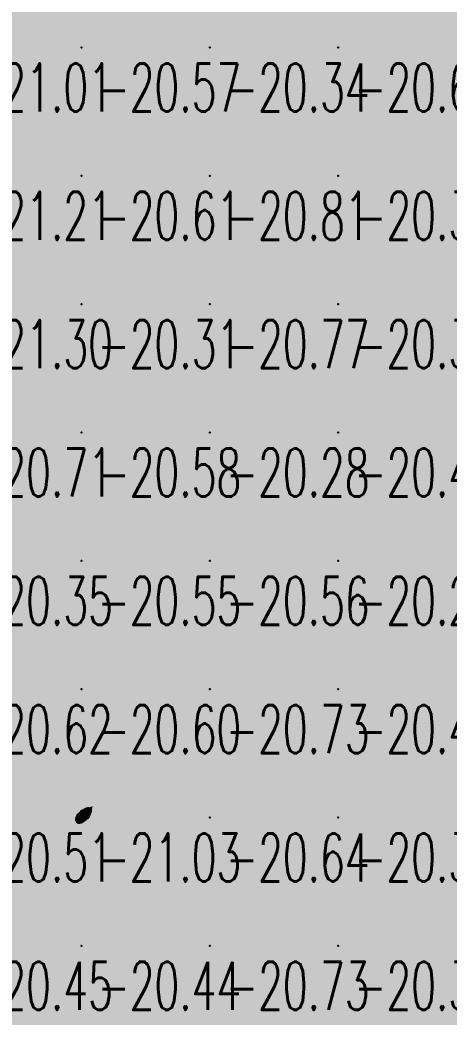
# Model space of a CAD drawing. Header units: millimetres. Extents: x 88261 to 90953, y 390274 to 392322.
# Drawn here: x 89125.4 to 89158.9, y 391321.7 to 391399.4 of the extents above; entities that cross this region are included whole.
import ezdxf
from ezdxf.enums import TextEntityAlignment as Align

# ---------------------------------------------------------------- set-up
doc = ezdxf.new("R2010")
doc.units = ezdxf.units.MM
doc.header["$LTSCALE"] = 25
for name, color, linetype in [('CN_03_00', 7, 'Continuous'), ('COTEAlt', 7, 'Continuous'), ('TN_COLORIAGE', 7, 'Continuous')]:
    doc.layers.add(name, color=color, linetype=linetype)
doc.styles.add('Simplex 1.0', font='Simplex.shx', dxfattribs={"width": 0.99, "height": 2.5})
doc.styles.get("Standard").update_dxf_attribs({"font": 'times.ttf'})

# ---------------------------------------------------------------- blocks, each defined once
blk = doc.blocks.new('COTE')
at = {"color": 0}
blk.add_point((0, 0), dxfattribs=at)
at = {"layer": 'COTEAlt'}
blk.add_attdef('ALT', text='', height=3.75, dxfattribs=at).set_placement((1.25, -1.25), align=Align.TOP_LEFT)

msp = doc.modelspace()

# ---------------------------------------------------------------- linework, layer by layer
at = {"layer": 'CN_03_00', "elevation": -21, "flags": 128}
msp.add_lwpolyline([(89129.825, 391337.202), (89129.81, 391337.142), (89129.803, 391337.085), (89129.804, 391337.033), (89129.811, 391336.985), (89129.826, 391336.943), (89129.848, 391336.906), (89129.875, 391336.876), (89129.909, 391336.852), (89129.948, 391336.835), (89129.993, 391336.825), (89130.043, 391336.822), (89130.097, 391336.826), (89130.156, 391336.837), (89130.218, 391336.854), (89130.285, 391336.878), (89130.354, 391336.908), (89130.426, 391336.946), (89130.498, 391336.99), (89130.57, 391337.041), (89130.64, 391337.098), (89130.707, 391337.163), (89130.77, 391337.234), (89130.828, 391337.312), (89130.878, 391337.396), (89130.921, 391337.484), (89130.954, 391337.572), (89130.976, 391337.658), (89130.987, 391337.738), (89130.985, 391337.81), (89130.968, 391337.87), (89130.935, 391337.915), (89130.887, 391337.943), (89130.824, 391337.955), (89130.75, 391337.952), (89130.668, 391337.936), (89130.58, 391337.909), (89130.489, 391337.872), (89130.399, 391337.827), (89130.311, 391337.775), (89130.229, 391337.719), (89130.154, 391337.658), (89130.084, 391337.595), (89130.022, 391337.529), (89129.967, 391337.463), (89129.919, 391337.396), (89129.88, 391337.329), (89129.848, 391337.264), (89129.825, 391337.202)], close=True, dxfattribs=at)
at = {"layer": 'TN_COLORIAGE', "color": 223}
for points in [[(89120.249, 391397.76, -20.598), (89120.549, 391397.54, -20.598), (89120.249, 391407.239, -20.598), (89130.249, 391407.239, -20.598)], [(89120.549, 391397.54, -20.567), (89120.529, 391397.239, -20.567), (89130.249, 391407.239, -20.567), (89130.249, 391397.239, -20.567)], [(89130.249, 391397.239, -20.736), (89140.249, 391397.239, -20.736), (89140.249, 391407.239, -20.736)], [(89130.249, 391407.239, -20.736), (89130.249, 391397.239, -20.736), (89140.249, 391407.239, -20.736)], [(89140.249, 391397.239, -20.425), (89150.249, 391397.239, -20.425), (89150.249, 391407.239, -20.425)], [(89140.249, 391407.239, -20.425), (89140.249, 391397.239, -20.425), (89150.249, 391407.239, -20.425)], [(89150.249, 391407.239, -20.464), (89150.249, 391397.239, -20.464), (89160.249, 391407.239, -20.464)], [(89150.249, 391397.239, -20.464), (89160.249, 391397.239, -20.464), (89160.249, 391407.239, -20.464)], [(89120.529, 391397.239, -20.567), (89123.544, 391390.535, -20.567), (89130.249, 391397.239, -20.567)], [(89123.789, 391387.239, -20.567), (89123.544, 391390.535, -20.567), (89130.249, 391387.239, -20.567), (89130.249, 391397.239, -20.567)], [(89130.249, 391397.239, -20.34), (89130.249, 391387.239, -20.34), (89140.249, 391397.239, -20.34)], [(89130.249, 391387.239, -20.34), (89140.249, 391387.239, -20.34), (89140.249, 391397.239, -20.34)], [(89140.249, 391387.239, -20.653), (89150.249, 391387.239, -20.653), (89150.249, 391397.239, -20.653)], [(89140.249, 391397.239, -20.653), (89140.249, 391387.239, -20.653), (89150.249, 391397.239, -20.653)], [(89150.249, 391387.239, -20.708), (89160.249, 391387.239, -20.708), (89160.249, 391397.239, -20.708)], [(89150.249, 391397.239, -20.708), (89150.249, 391387.239, -20.708), (89160.249, 391397.239, -20.708)], [(89124.647, 391381.637, -20.311), (89123.316, 391377.239, -20.311), (89130.249, 391387.239, -20.311), (89130.249, 391377.239, -20.311)], [(89123.789, 391387.239, -20.612), (89124.647, 391381.637, -20.612), (89130.249, 391387.239, -20.612)], [(89130.249, 391387.239, -20.81), (89130.249, 391377.239, -20.81), (89140.249, 391387.239, -20.81)], [(89130.249, 391377.239, -20.81), (89140.249, 391377.239, -20.81), (89140.249, 391387.239, -20.81)], [(89140.249, 391377.239, -20.374), (89150.249, 391377.239, -20.374), (89150.249, 391387.239, -20.374)], [(89140.249, 391387.239, -20.374), (89140.249, 391377.239, -20.374), (89150.249, 391387.239, -20.374)], [(89150.249, 391377.239, -20.92), (89160.249, 391377.239, -20.92), (89160.249, 391387.239, -20.92)], [(89150.249, 391387.239, -20.92), (89150.249, 391377.239, -20.92), (89160.249, 391387.239, -20.92)], [(89120.249, 391367.239, -20.311), (89130.249, 391367.239, -20.311), (89130.249, 391377.239, -20.311)], [(89120.249, 391372.082, -20.311), (89123.316, 391377.239, -20.311), (89120.249, 391367.239, -20.311), (89130.249, 391377.239, -20.311)], [(89130.249, 391367.239, -20.77), (89140.249, 391367.239, -20.77), (89140.249, 391377.239, -20.77)], [(89130.249, 391377.239, -20.77), (89130.249, 391367.239, -20.77), (89140.249, 391377.239, -20.77)], [(89140.249, 391377.239, -20.346), (89140.249, 391367.239, -20.346), (89150.249, 391377.239, -20.346)], [(89140.249, 391367.239, -20.346), (89150.249, 391367.239, -20.346), (89150.249, 391377.239, -20.346)], [(89150.249, 391377.239, -20.679), (89150.249, 391367.239, -20.679), (89160.249, 391377.239, -20.679)], [(89150.249, 391367.239, -20.679), (89160.249, 391367.239, -20.679), (89160.249, 391377.239, -20.679)], [(89120.249, 391367.239, -20.575), (89120.249, 391357.239, -20.575), (89130.249, 391367.239, -20.575)], [(89120.249, 391357.239, -20.575), (89130.249, 391357.239, -20.575), (89130.249, 391367.239, -20.575)], [(89130.249, 391367.239, -20.276), (89130.249, 391357.239, -20.276), (89140.249, 391367.239, -20.276)], [(89130.249, 391357.239, -20.276), (89140.249, 391357.239, -20.276), (89140.249, 391367.239, -20.276)], [(89140.249, 391367.239, -20.409), (89140.249, 391357.239, -20.409), (89150.249, 391367.239, -20.409)], [(89140.249, 391357.239, -20.409), (89150.249, 391357.239, -20.409), (89150.249, 391367.239, -20.409)], [(89150.249, 391367.239, -20.159), (89150.249, 391357.239, -20.159), (89160.249, 391367.239, -20.159)], [(89150.249, 391357.239, -20.159), (89160.249, 391357.239, -20.159), (89160.249, 391367.239, -20.159)], [(89120.249, 391357.239, -20.551), (89120.249, 391347.239, -20.551), (89130.249, 391357.239, -20.551)], [(89120.249, 391347.239, -20.551), (89130.249, 391347.239, -20.551), (89130.249, 391357.239, -20.551)], [(89130.249, 391357.239, -20.559), (89130.249, 391347.239, -20.559), (89140.249, 391357.239, -20.559)], [(89130.249, 391347.239, -20.559), (89140.249, 391347.239, -20.559), (89140.249, 391357.239, -20.559)], [(89140.249, 391357.239, -20.292), (89140.249, 391347.239, -20.292), (89150.249, 391357.239, -20.292)], [(89140.249, 391347.239, -20.292), (89150.249, 391347.239, -20.292), (89150.249, 391357.239, -20.292)], [(89150.249, 391357.239, -20.236), (89150.249, 391347.239, -20.236), (89160.249, 391357.239, -20.236)], [(89150.249, 391347.239, -20.236), (89160.249, 391347.239, -20.236), (89160.249, 391357.239, -20.236)], [(89120.249, 391347.239, -20.596), (89120.249, 391337.239, -20.596), (89130.249, 391347.239, -20.596)], [(89130.249, 391337.826, -20.513), (89129.757, 391337.239, -20.513), (89130.249, 391347.239, -20.513), (89120.249, 391337.239, -20.513)], [(89131.116, 391338.106, -20.596), (89130.249, 391337.826, -20.596), (89140.249, 391347.239, -20.596), (89130.249, 391347.239, -20.596)], [(89131.116, 391338.106, -20.639), (89130.9, 391337.239, -20.639), (89140.249, 391347.239, -20.639), (89140.249, 391337.239, -20.639)], [(89140.249, 391347.239, -20.43), (89140.249, 391337.239, -20.43), (89150.249, 391347.239, -20.43)], [(89140.249, 391337.239, -20.43), (89150.249, 391337.239, -20.43), (89150.249, 391347.239, -20.43)], [(89150.249, 391347.239, -20.25), (89150.249, 391337.239, -20.25), (89160.249, 391347.239, -20.25)], [(89150.249, 391337.239, -20.25), (89160.249, 391337.239, -20.25), (89160.249, 391347.239, -20.25)], [(89129.757, 391337.239, -20.449), (89129.812, 391336.802, -20.449), (89120.249, 391337.239, -20.449), (89120.249, 391327.239, -20.449)], [(89130.9, 391337.239, -20.444), (89130.249, 391336.806, -20.444), (89140.249, 391337.239, -20.444), (89130.249, 391327.239, -20.444)], [(89130.249, 391327.239, -20.639), (89140.249, 391327.239, -20.639), (89140.249, 391337.239, -20.639)], [(89140.249, 391337.239, -20.392), (89140.249, 391327.239, -20.392), (89150.249, 391337.239, -20.392)], [(89140.249, 391327.239, -20.392), (89150.249, 391327.239, -20.392), (89150.249, 391337.239, -20.392)], [(89150.249, 391337.239, -20.539), (89150.249, 391327.239, -20.539), (89160.249, 391337.239, -20.539)], [(89150.249, 391327.239, -20.539), (89160.249, 391327.239, -20.539), (89160.249, 391337.239, -20.539)], [(89129.812, 391336.802, -20.444), (89130.249, 391336.806, -20.444), (89120.249, 391327.239, -20.444), (89130.249, 391327.239, -20.444)], [(89120.249, 391327.239, -20.444), (89120.249, 391317.239, -20.444), (89130.249, 391327.239, -20.444)], [(89127.791, 391317.239, -20.444), (89130.249, 391319.138, -20.444), (89120.249, 391317.239, -20.444), (89130.249, 391327.239, -20.444)], [(89133.481, 391320.471, -20.444), (89130.249, 391319.138, -20.444), (89140.249, 391327.239, -20.444), (89130.249, 391327.239, -20.444)], [(89137.635, 391317.239, -20.727), (89133.481, 391320.471, -20.727), (89140.249, 391317.239, -20.727), (89140.249, 391327.239, -20.727)], [(89140.249, 391327.239, -20.392), (89140.249, 391317.239, -20.392), (89150.249, 391327.239, -20.392)], [(89140.249, 391317.239, -20.392), (89150.249, 391317.239, -20.392), (89150.249, 391327.239, -20.392)], [(89150.249, 391327.239, -20.629), (89150.249, 391317.239, -20.629), (89160.249, 391327.239, -20.629)], [(89150.249, 391317.239, -20.629), (89160.249, 391317.239, -20.629), (89160.249, 391327.239, -20.629)]]:
    msp.add_solid(points, dxfattribs=at)
at = {"layer": 'TN_COLORIAGE', "color": 233}
for points in [[(89130.249, 391337.826, -21.025), (89131.116, 391338.106, -21.025), (89130.249, 391337.239, -21.025)], [(89130.9, 391337.239, -21.025), (89131.116, 391338.106, -21.025), (89130.249, 391337.239, -21.025)], [(89129.757, 391337.239, -21.025), (89130.249, 391337.826, -21.025), (89130.249, 391337.239, -21.025)], [(89129.812, 391336.802, -21.025), (89129.757, 391337.239, -21.025), (89130.249, 391337.239, -21.025)], [(89130.249, 391336.806, -21.025), (89129.812, 391336.802, -21.025), (89130.249, 391337.239, -21.025)], [(89130.249, 391336.806, -21.025), (89130.9, 391337.239, -21.025), (89130.249, 391337.239, -21.025)]]:
    msp.add_solid(points, dxfattribs=at)

# ---------------------------------------------------------------- block references
at = {"layer": 'COTEAlt'}
ref = msp.add_blockref('COTE', (89120.249, 391397.239), dxfattribs=at)
ref.add_attrib('ALT', '-21.01', dxfattribs={"height": 3.75, "style": 'Simplex 1.0', "width": 0.6}).set_placement((89121.499, 391395.989), align=Align.TOP_LEFT)
ref = msp.add_blockref('COTE', (89130.249, 391397.239), dxfattribs=at)
ref.add_attrib('ALT', '-20.57', dxfattribs={"height": 3.75, "style": 'Simplex 1.0', "width": 0.6}).set_placement((89131.499, 391395.989), align=Align.TOP_LEFT)
ref = msp.add_blockref('COTE', (89140.249, 391397.239), dxfattribs=at)
ref.add_attrib('ALT', '-20.34', dxfattribs={"height": 3.75, "style": 'Simplex 1.0', "width": 0.6}).set_placement((89141.499, 391395.989), align=Align.TOP_LEFT)
ref = msp.add_blockref('COTE', (89150.249, 391397.239), dxfattribs=at)
ref.add_attrib('ALT', '-20.65', dxfattribs={"height": 3.75, "style": 'Simplex 1.0', "width": 0.6}).set_placement((89151.499, 391395.989), align=Align.TOP_LEFT)
ref = msp.add_blockref('COTE', (89120.249, 391387.239), dxfattribs=at)
ref.add_attrib('ALT', '-21.21', dxfattribs={"height": 3.75, "style": 'Simplex 1.0', "width": 0.6}).set_placement((89121.499, 391385.989), align=Align.TOP_LEFT)
ref = msp.add_blockref('COTE', (89130.249, 391387.239), dxfattribs=at)
ref.add_attrib('ALT', '-20.61', dxfattribs={"height": 3.75, "style": 'Simplex 1.0', "width": 0.6}).set_placement((89131.499, 391385.989), align=Align.TOP_LEFT)
ref = msp.add_blockref('COTE', (89140.249, 391387.239), dxfattribs=at)
ref.add_attrib('ALT', '-20.81', dxfattribs={"height": 3.75, "style": 'Simplex 1.0', "width": 0.6}).set_placement((89141.499, 391385.989), align=Align.TOP_LEFT)
ref = msp.add_blockref('COTE', (89150.249, 391387.239), dxfattribs=at)
ref.add_attrib('ALT', '-20.37', dxfattribs={"height": 3.75, "style": 'Simplex 1.0', "width": 0.6}).set_placement((89151.499, 391385.989), align=Align.TOP_LEFT)
ref = msp.add_blockref('COTE', (89120.249, 391377.239), dxfattribs=at)
ref.add_attrib('ALT', '-21.30', dxfattribs={"height": 3.75, "style": 'Simplex 1.0', "width": 0.6}).set_placement((89121.499, 391375.989), align=Align.TOP_LEFT)
ref = msp.add_blockref('COTE', (89130.249, 391377.239), dxfattribs=at)
ref.add_attrib('ALT', '-20.31', dxfattribs={"height": 3.75, "style": 'Simplex 1.0', "width": 0.6}).set_placement((89131.499, 391375.989), align=Align.TOP_LEFT)
ref = msp.add_blockref('COTE', (89140.249, 391377.239), dxfattribs=at)
ref.add_attrib('ALT', '-20.77', dxfattribs={"height": 3.75, "style": 'Simplex 1.0', "width": 0.6}).set_placement((89141.499, 391375.989), align=Align.TOP_LEFT)
ref = msp.add_blockref('COTE', (89150.249, 391377.239), dxfattribs=at)
ref.add_attrib('ALT', '-20.35', dxfattribs={"height": 3.75, "style": 'Simplex 1.0', "width": 0.6}).set_placement((89151.499, 391375.989), align=Align.TOP_LEFT)
ref = msp.add_blockref('COTE', (89120.249, 391367.239), dxfattribs=at)
ref.add_attrib('ALT', '-20.71', dxfattribs={"height": 3.75, "style": 'Simplex 1.0', "width": 0.6}).set_placement((89121.499, 391365.989), align=Align.TOP_LEFT)
ref = msp.add_blockref('COTE', (89130.249, 391367.239), dxfattribs=at)
ref.add_attrib('ALT', '-20.58', dxfattribs={"height": 3.75, "style": 'Simplex 1.0', "width": 0.6}).set_placement((89131.499, 391365.989), align=Align.TOP_LEFT)
ref = msp.add_blockref('COTE', (89140.249, 391367.239), dxfattribs=at)
ref.add_attrib('ALT', '-20.28', dxfattribs={"height": 3.75, "style": 'Simplex 1.0', "width": 0.6}).set_placement((89141.499, 391365.989), align=Align.TOP_LEFT)
ref = msp.add_blockref('COTE', (89150.249, 391367.239), dxfattribs=at)
ref.add_attrib('ALT', '-20.41', dxfattribs={"height": 3.75, "style": 'Simplex 1.0', "width": 0.6}).set_placement((89151.499, 391365.989), align=Align.TOP_LEFT)
ref = msp.add_blockref('COTE', (89120.249, 391357.239), dxfattribs=at)
ref.add_attrib('ALT', '-20.35', dxfattribs={"height": 3.75, "style": 'Simplex 1.0', "width": 0.6}).set_placement((89121.499, 391355.989), align=Align.TOP_LEFT)
ref = msp.add_blockref('COTE', (89130.249, 391357.239), dxfattribs=at)
ref.add_attrib('ALT', '-20.55', dxfattribs={"height": 3.75, "style": 'Simplex 1.0', "width": 0.6}).set_placement((89131.499, 391355.989), align=Align.TOP_LEFT)
ref = msp.add_blockref('COTE', (89140.249, 391357.239), dxfattribs=at)
ref.add_attrib('ALT', '-20.56', dxfattribs={"height": 3.75, "style": 'Simplex 1.0', "width": 0.6}).set_placement((89141.499, 391355.989), align=Align.TOP_LEFT)
ref = msp.add_blockref('COTE', (89150.249, 391357.239), dxfattribs=at)
ref.add_attrib('ALT', '-20.29', dxfattribs={"height": 3.75, "style": 'Simplex 1.0', "width": 0.6}).set_placement((89151.499, 391355.989), align=Align.TOP_LEFT)
ref = msp.add_blockref('COTE', (89120.249, 391347.239), dxfattribs=at)
ref.add_attrib('ALT', '-20.62', dxfattribs={"height": 3.75, "style": 'Simplex 1.0', "width": 0.6}).set_placement((89121.499, 391345.989), align=Align.TOP_LEFT)
ref = msp.add_blockref('COTE', (89130.249, 391347.239), dxfattribs=at)
ref.add_attrib('ALT', '-20.60', dxfattribs={"height": 3.75, "style": 'Simplex 1.0', "width": 0.6}).set_placement((89131.499, 391345.989), align=Align.TOP_LEFT)
ref = msp.add_blockref('COTE', (89140.249, 391347.239), dxfattribs=at)
ref.add_attrib('ALT', '-20.73', dxfattribs={"height": 3.75, "style": 'Simplex 1.0', "width": 0.6}).set_placement((89141.499, 391345.989), align=Align.TOP_LEFT)
ref = msp.add_blockref('COTE', (89150.249, 391347.239), dxfattribs=at)
ref.add_attrib('ALT', '-20.43', dxfattribs={"height": 3.75, "style": 'Simplex 1.0', "width": 0.6}).set_placement((89151.499, 391345.989), align=Align.TOP_LEFT)
ref = msp.add_blockref('COTE', (89120.249, 391337.239), dxfattribs=at)
ref.add_attrib('ALT', '-20.51', dxfattribs={"height": 3.75, "style": 'Simplex 1.0', "width": 0.6}).set_placement((89121.499, 391335.989), align=Align.TOP_LEFT)
ref = msp.add_blockref('COTE', (89130.249, 391337.239), dxfattribs=at)
ref.add_attrib('ALT', '-21.03', dxfattribs={"height": 3.75, "style": 'Simplex 1.0', "width": 0.6}).set_placement((89131.499, 391335.989), align=Align.TOP_LEFT)
ref = msp.add_blockref('COTE', (89140.249, 391337.239), dxfattribs=at)
ref.add_attrib('ALT', '-20.64', dxfattribs={"height": 3.75, "style": 'Simplex 1.0', "width": 0.6}).set_placement((89141.499, 391335.989), align=Align.TOP_LEFT)
ref = msp.add_blockref('COTE', (89150.249, 391337.239), dxfattribs=at)
ref.add_attrib('ALT', '-20.39', dxfattribs={"height": 3.75, "style": 'Simplex 1.0', "width": 0.6}).set_placement((89151.499, 391335.989), align=Align.TOP_LEFT)
ref = msp.add_blockref('COTE', (89120.249, 391327.239), dxfattribs=at)
ref.add_attrib('ALT', '-20.45', dxfattribs={"height": 3.75, "style": 'Simplex 1.0', "width": 0.6}).set_placement((89121.499, 391325.989), align=Align.TOP_LEFT)
ref = msp.add_blockref('COTE', (89130.249, 391327.239), dxfattribs=at)
ref.add_attrib('ALT', '-20.44', dxfattribs={"height": 3.75, "style": 'Simplex 1.0', "width": 0.6}).set_placement((89131.499, 391325.989), align=Align.TOP_LEFT)
ref = msp.add_blockref('COTE', (89140.249, 391327.239), dxfattribs=at)
ref.add_attrib('ALT', '-20.73', dxfattribs={"height": 3.75, "style": 'Simplex 1.0', "width": 0.6}).set_placement((89141.499, 391325.989), align=Align.TOP_LEFT)
ref = msp.add_blockref('COTE', (89150.249, 391327.239), dxfattribs=at)
ref.add_attrib('ALT', '-20.39', dxfattribs={"height": 3.75, "style": 'Simplex 1.0', "width": 0.6}).set_placement((89151.499, 391325.989), align=Align.TOP_LEFT)

doc.saveas('drawing.dxf')
